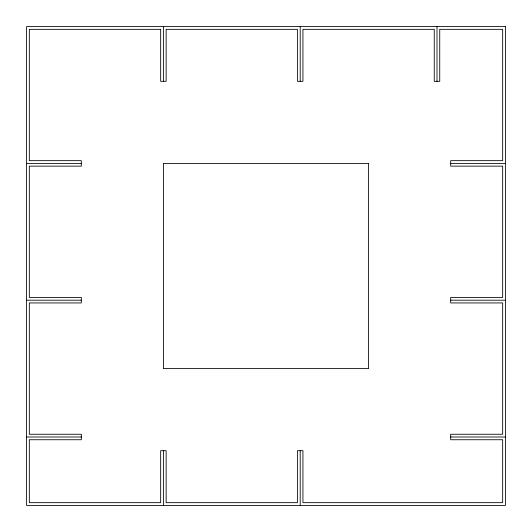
<?xml version="1.0" encoding="UTF-8"?>
<svg xmlns="http://www.w3.org/2000/svg" width="532" height="532" viewBox="0 0 532 532"><rect width="100%" height="100%" fill="white"/><g stroke="black" fill="none" stroke-linecap="round" stroke-linejoin="round"><path stroke-width="0.8" d="M26.6 163.397L81.323 163.397M450.677 163.397L505.4 163.397M26.6 300.201L81.323 300.201M450.677 300.201L505.4 300.201M26.6 436.998L81.323 436.998M450.677 436.998L505.4 436.998M436.998 26.6L436.998 81.323M300.201 26.6L300.201 81.323M300.201 450.677L300.201 505.4M163.397 26.6L163.397 81.323M163.397 450.677L163.397 505.4M505.4 26.6L26.6 26.6L26.6 505.4L505.4 505.4L505.4 26.6M160.664 29.333L29.333 29.333L29.333 160.664L81.323 160.664L81.323 166.137L29.333 166.137L29.333 297.461L81.323 297.461L81.323 302.934L29.333 302.934L29.333 434.265L81.323 434.265L81.323 439.738L29.333 439.738L29.333 502.667L160.664 502.667L160.664 450.677L166.137 450.677L166.137 502.667L297.461 502.667L297.461 450.677L302.934 450.677L302.934 502.667L502.667 502.667L502.667 439.738L450.677 439.738L450.677 434.265L502.667 434.265L502.667 302.934L450.677 302.934L450.677 297.461L502.667 297.461L502.667 166.137L450.677 166.137L450.677 160.664L502.667 160.664L502.667 29.333L439.738 29.333L439.738 81.323L434.265 81.323L434.265 29.333L302.934 29.333L302.934 81.323L297.461 81.323L297.461 29.333L166.137 29.333L166.137 81.323L160.664 81.323L160.664 29.333M368.603 163.397L163.397 163.397L163.397 368.603L368.603 368.603L368.603 163.397"/></g></svg>
